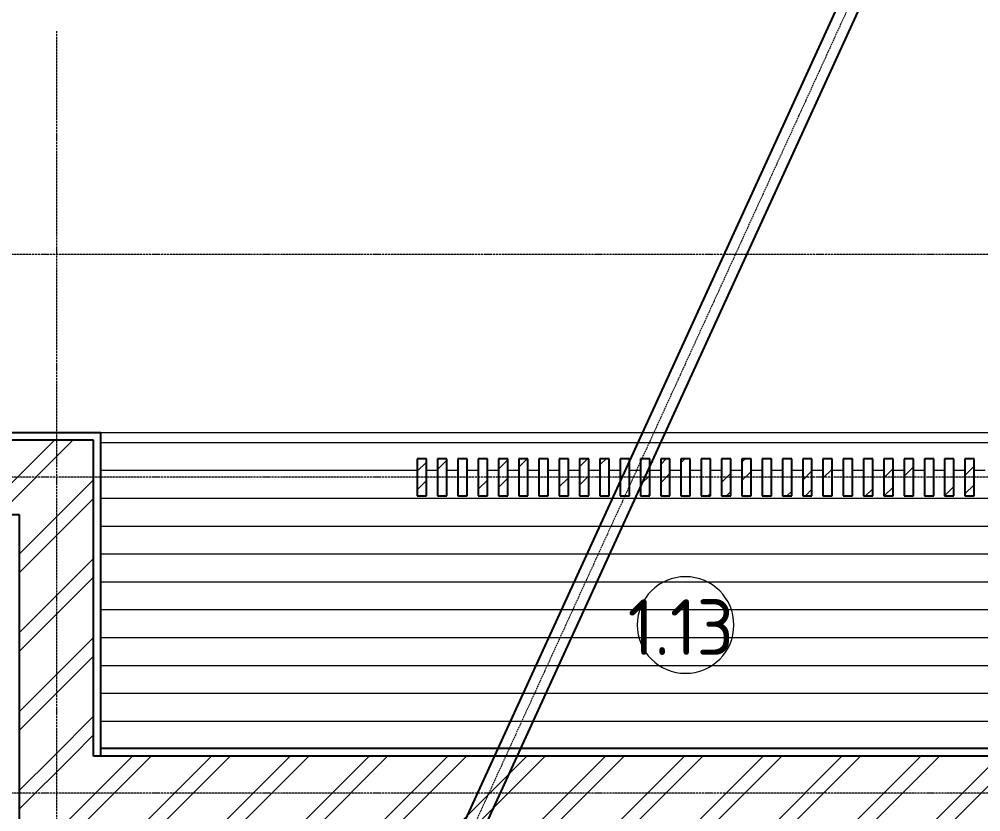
# Model space of a CAD drawing. Header units: millimetres. Extents: x -2820 to 26103, y -2046 to 37035.
# Drawn here: x 14568 to 19744, y 18373 to 22638 of the extents above; entities that cross this region are included whole.
import ezdxf

# ---------------------------------------------------------------- set-up
doc = ezdxf.new("R2010")
doc.units = ezdxf.units.MM
doc.linetypes.add('Осевая 12-2-2', pattern=[16, 12, -2, 0, -2])
doc.linetypes.add('Штрихпунктир 8-2-2', pattern=[12, 8, -2, 0, -2])
for name, color, linetype, lineweight in [('A-AREA-IDEN', 7, 'Continuous', 9), ('A-DETL-CNTR', 7, 'Штрихпунктир 8-2-2', 9), ('A-FLOR', 7, 'Continuous', 9), ('A-WALL', 7, 'Continuous', 9), ('A-WALL-PATT', 7, 'Continuous', 25), ('S-GRID', 7, 'Continuous', 9)]:
    doc.layers.add(name, color=color, linetype=linetype, lineweight=lineweight)
doc.layers.add('A-DETL', color=7, linetype='Continuous', lineweight=9, true_color=0x00a600)
doc.layers.add('A-FLOR-PATT', color=7, linetype='Continuous', lineweight=15, true_color=0x383838)
doc.styles.add('GOST Common', font='GOST_Common.ttf', dxfattribs={"height": 300})
pattern_1 = [(45, (0, 0), (-212.132, 212.132), []), (45, (0, 100), (-212.132, 212.132), [])]

# ---------------------------------------------------------------- blocks, each defined once
blk = doc.blocks.new('INT Марка помещения - Номер помещения _ Площадь _ Имя-1615504-Этаж 1 - КН')
at = {"layer": 'A-AREA-IDEN'}
for start, end in [(360, 180), (180, 360)]:
    blk.add_arc((0, 0), 2.6, start, end, dxfattribs=at)

msp = doc.modelspace()

# ---------------------------------------------------------------- hatches: boundary and pattern name
at = {"layer": 'A-FLOR-PATT', "lineweight": 9, "true_color": 0x808080}
h = msp.add_hatch(dxfattribs=at)
h.set_pattern_fill('FP_10', color=8, style=0, pattern_type=2)
h.set_pattern_definition([(0, (37041.64, 13610.38), (0, 150), [])])
h.paths.add_polyline_path([(15203.749, 18712.643), (21928.194, 18712.643), (21928.194, 19932.643), (21128.194, 19932.903), (21128.194, 20072.643), (21078.194, 20072.643), (21078.194, 20272.643), (21128.194, 20273.293), (21128.194, 20412.643), (15008.194, 20412.643), (15008.194, 18712.643)])
h.paths.add_polyline_path([(17693.5, 20072.643), (17693.5, 20272.643), (17743.5, 20272.643), (17743.5, 20072.643)])
h.paths.add_polyline_path([(17911.867, 20072.643), (17911.867, 20272.643), (17961.867, 20272.643), (17961.867, 20072.643)])
h.paths.add_polyline_path([(17256.765, 20072.643), (17256.765, 20272.643), (17306.765, 20272.643), (17306.765, 20072.643)])
h.paths.add_polyline_path([(17611.182, 20072.643), (17584.316, 20072.643), (17584.316, 20272.643), (17634.316, 20272.643), (17634.316, 20072.643)])
h.paths.add_polyline_path([(17147.581, 20072.643), (17147.581, 20272.643), (17197.581, 20272.643), (17197.581, 20072.643)])
h.paths.add_polyline_path([(18239.418, 20072.643), (18239.418, 20272.643), (18289.418, 20272.643), (18289.418, 20072.643)])
h.paths.add_polyline_path([(18398.602, 20072.643), (18348.602, 20072.643), (18348.602, 20272.643), (18398.602, 20272.643), (18398.602, 20107.526)])
h.paths.add_polyline_path([(18180.235, 20072.643), (18130.235, 20072.643), (18130.235, 20272.643), (18180.235, 20272.643), (18180.235, 20118.161)])
h.paths.add_polyline_path([(18616.969, 20072.643), (18566.969, 20072.643), (18566.969, 20272.643), (18616.969, 20272.643), (18616.969, 20096.891)])
h.paths.add_polyline_path([(18726.153, 20072.643), (18676.153, 20072.643), (18676.153, 20272.643), (18726.153, 20272.643), (18726.153, 20091.574)])
h.paths.add_polyline_path([(18785.337, 20072.643), (18785.337, 20272.643), (18835.337, 20272.643), (18835.337, 20072.643)])
h.paths.add_polyline_path([(18944.52, 20072.643), (18894.52, 20072.643), (18894.52, 20272.643), (18944.52, 20272.643), (18944.52, 20080.939)])
h.paths.add_polyline_path([(18507.786, 20072.643), (18457.786, 20072.643), (18457.786, 20272.643), (18507.786, 20272.643), (18507.786, 20102.209)])
h.paths.add_polyline_path([(19112.888, 20072.643), (19112.888, 20272.643), (19162.888, 20272.643), (19162.888, 20072.643), (19114.86, 20072.643)])
h.paths.add_polyline_path([(19053.704, 20072.643), (19003.704, 20072.643), (19003.704, 20272.643), (19053.704, 20272.643), (19053.704, 20075.622)])
h.paths.add_polyline_path([(19272.071, 20072.643), (19222.071, 20072.643), (19222.071, 20272.643), (19272.071, 20272.643), (19272.071, 20181.266)])
h.paths.add_polyline_path([(17802.684, 20072.643), (17802.684, 20272.643), (17852.684, 20272.643), (17852.684, 20072.643)])
h.paths.add_polyline_path([(19440.439, 20072.643), (19440.439, 20272.643), (19490.439, 20272.643), (19490.439, 20072.643)])
h.paths.add_polyline_path([(19381.255, 20072.643), (19331.255, 20072.643), (19331.255, 20272.643), (19381.255, 20272.643), (19381.255, 20181.266)])
h.paths.add_polyline_path([(17415.949, 20072.643), (17365.949, 20072.643), (17365.949, 20272.643), (17415.949, 20272.643), (17415.949, 20155.383)])
h.paths.add_polyline_path([(17525.132, 20072.643), (17475.132, 20072.643), (17475.132, 20272.643), (17525.132, 20272.643), (17525.132, 20150.065)])
h.paths.add_polyline_path([(19792.722, 20072.643), (19767.99, 20072.643), (19767.99, 20272.643), (19817.99, 20272.643), (19817.99, 20072.643)])
h.paths.add_polyline_path([(19986.357, 20072.643), (19986.357, 20272.643), (20036.357, 20272.643), (20036.357, 20072.643)])
h.paths.add_polyline_path([(20145.541, 20072.643), (20095.541, 20072.643), (20095.541, 20272.643), (20145.541, 20272.643), (20145.541, 20181.266)])
h.paths.add_polyline_path([(19927.173, 20072.643), (19877.173, 20072.643), (19877.173, 20272.643), (19927.173, 20272.643), (19927.173, 20181.266)])
h.paths.add_polyline_path([(20313.908, 20072.643), (20313.908, 20272.643), (20363.908, 20272.643), (20363.908, 20072.643)])
h.paths.add_polyline_path([(20473.092, 20072.643), (20423.092, 20072.643), (20423.092, 20272.643), (20473.092, 20272.643), (20473.092, 20181.266)])
h.paths.add_polyline_path([(20254.724, 20072.643), (20204.724, 20072.643), (20204.724, 20272.643), (20254.724, 20272.643), (20254.724, 20181.266)])
h.paths.add_polyline_path([(20641.459, 20072.643), (20641.459, 20272.643), (20691.459, 20272.643), (20691.459, 20072.643)])
h.paths.add_polyline_path([(20800.643, 20072.643), (20750.643, 20072.643), (20750.643, 20272.643), (20800.643, 20272.643), (20800.643, 20181.266)])
h.paths.add_polyline_path([(20582.275, 20072.643), (20532.275, 20072.643), (20532.275, 20272.643), (20582.275, 20272.643), (20582.275, 20181.266)])
h.paths.add_polyline_path([(20969.01, 20072.643), (20969.01, 20272.643), (21019.01, 20272.643), (21019.01, 20072.643)])
h.paths.add_polyline_path([(20909.826, 20072.643), (20859.826, 20072.643), (20859.826, 20272.643), (20909.826, 20272.643), (20909.826, 20181.266)])
h.paths.add_polyline_path([(17088.398, 20072.643), (17038.398, 20072.643), (17038.398, 20272.643), (17088.398, 20272.643), (17088.398, 20171.335)])
h.paths.add_polyline_path([(18071.051, 20072.643), (18021.051, 20072.643), (18021.051, 20272.643), (18071.051, 20272.643), (18071.051, 20123.478)])
h.paths.add_polyline_path([(16870.03, 20072.643), (16820.03, 20072.643), (16820.03, 20272.643), (16870.03, 20272.643), (16870.03, 20181.266)])
h.paths.add_polyline_path([(16929.214, 20072.643), (16929.214, 20272.643), (16979.214, 20272.643), (16979.214, 20072.643)])
h.paths.add_polyline_path([(19708.806, 20072.643), (19658.806, 20072.643), (19658.806, 20272.643), (19708.806, 20272.643), (19708.806, 20181.266)])
h.paths.add_polyline_path([(19599.622, 20072.643), (19549.622, 20072.643), (19549.622, 20272.643), (19599.622, 20272.643), (19599.622, 20181.266)])
h.paths.add_polyline_path([(16710.847, 20072.643), (16710.847, 20272.643), (16760.847, 20272.643), (16760.847, 20072.643)])
at = {"layer": 'A-WALL-PATT', "lineweight": 9}
h = msp.add_hatch(dxfattribs=at)
h.set_pattern_fill('FP_1', color=256, style=0, pattern_type=2)
h.set_pattern_definition(pattern_1)
h.paths.add_polyline_path([(14428.194, 19972.643), (14968.194, 19972.643), (14968.194, 20372.643), (14428.194, 20372.643), (14428.194, 20181.266)])
h.paths.add_polyline_path([(11868.194, 19972.643), (12008.194, 19972.643), (12008.194, 20372.643), (11868.194, 20372.643), (11868.194, 20181.266)])
h = msp.add_hatch(dxfattribs=at)
h.set_pattern_fill('FP_1', color=256, style=0, pattern_type=2)
h.set_pattern_definition(pattern_1)
h.paths.add_polyline_path([(16760.847, 20072.643), (16760.847, 20272.643), (16710.847, 20272.643), (16710.847, 20072.643)])
h = msp.add_hatch(dxfattribs=at)
h.set_pattern_fill('FP_1', color=256, style=0, pattern_type=2)
h.set_pattern_definition(pattern_1)
h.paths.add_polyline_path([(16870.03, 20072.643), (16870.03, 20272.643), (16820.03, 20272.643), (16820.03, 20072.643)])
h = msp.add_hatch(dxfattribs=at)
h.set_pattern_fill('FP_1', color=256, style=0, pattern_type=2)
h.set_pattern_definition(pattern_1)
h.paths.add_polyline_path([(17088.398, 20072.643), (17088.398, 20272.643), (17038.398, 20272.643), (17038.398, 20072.643)])
h = msp.add_hatch(dxfattribs=at)
h.set_pattern_fill('FP_1', color=256, style=0, pattern_type=2)
h.set_pattern_definition(pattern_1)
h.paths.add_polyline_path([(17197.581, 20072.643), (17197.581, 20272.643), (17147.581, 20272.643), (17147.581, 20072.643)])
h = msp.add_hatch(dxfattribs=at)
h.set_pattern_fill('FP_1', color=256, style=0, pattern_type=2)
h.set_pattern_definition(pattern_1)
h.paths.add_polyline_path([(17306.765, 20072.643), (17306.765, 20272.643), (17256.765, 20272.643), (17256.765, 20072.643)])
h = msp.add_hatch(dxfattribs=at)
h.set_pattern_fill('FP_1', color=256, style=0, pattern_type=2)
h.set_pattern_definition(pattern_1)
h.paths.add_polyline_path([(17525.132, 20072.643), (17525.132, 20272.643), (17475.132, 20272.643), (17475.132, 20072.643)])
h = msp.add_hatch(dxfattribs=at)
h.set_pattern_fill('FP_1', color=256, style=0, pattern_type=2)
h.set_pattern_definition(pattern_1)
h.paths.add_polyline_path([(17584.316, 20072.643), (17634.316, 20072.643), (17634.316, 20272.643), (17584.316, 20272.643), (17584.316, 20181.266)])
h = msp.add_hatch(dxfattribs=at)
h.set_pattern_fill('FP_1', color=256, style=0, pattern_type=2)
h.set_pattern_definition(pattern_1)
h.paths.add_polyline_path([(17743.5, 20072.643), (17743.5, 20272.643), (17693.5, 20272.643), (17693.5, 20072.643)])
h = msp.add_hatch(dxfattribs=at)
h.set_pattern_fill('FP_1', color=256, style=0, pattern_type=2)
h.set_pattern_definition(pattern_1)
h.paths.add_polyline_path([(17852.684, 20072.643), (17852.684, 20272.643), (17802.684, 20272.643), (17802.684, 20072.643)])
h = msp.add_hatch(dxfattribs=at)
h.set_pattern_fill('FP_1', color=256, style=0, pattern_type=2)
h.set_pattern_definition(pattern_1)
h.paths.add_polyline_path([(17961.867, 20072.643), (17961.867, 20272.643), (17911.867, 20272.643), (17911.867, 20072.643)])
h = msp.add_hatch(dxfattribs=at)
h.set_pattern_fill('FP_1', color=256, style=0, pattern_type=2)
h.set_pattern_definition(pattern_1)
h.paths.add_polyline_path([(18071.051, 20072.643), (18071.051, 20272.643), (18021.051, 20272.643), (18021.051, 20072.643)])
h = msp.add_hatch(dxfattribs=at)
h.set_pattern_fill('FP_1', color=256, style=0, pattern_type=2)
h.set_pattern_definition(pattern_1)
h.paths.add_polyline_path([(18180.235, 20072.643), (18180.235, 20272.643), (18130.235, 20272.643), (18130.235, 20072.643)])
h = msp.add_hatch(dxfattribs=at)
h.set_pattern_fill('FP_1', color=256, style=0, pattern_type=2)
h.set_pattern_definition(pattern_1)
h.paths.add_polyline_path([(18289.418, 20072.643), (18289.418, 20272.643), (18239.418, 20272.643), (18239.418, 20072.643)])
h = msp.add_hatch(dxfattribs=at)
h.set_pattern_fill('FP_1', color=256, style=0, pattern_type=2)
h.set_pattern_definition(pattern_1)
h.paths.add_polyline_path([(18398.602, 20072.643), (18398.602, 20272.643), (18348.602, 20272.643), (18348.602, 20072.643)])
h = msp.add_hatch(dxfattribs=at)
h.set_pattern_fill('FP_1', color=256, style=0, pattern_type=2)
h.set_pattern_definition(pattern_1)
h.paths.add_polyline_path([(18507.786, 20072.643), (18507.786, 20272.643), (18457.786, 20272.643), (18457.786, 20072.643)])
h = msp.add_hatch(dxfattribs=at)
h.set_pattern_fill('FP_1', color=256, style=0, pattern_type=2)
h.set_pattern_definition(pattern_1)
h.paths.add_polyline_path([(18616.969, 20072.643), (18616.969, 20272.643), (18566.969, 20272.643), (18566.969, 20072.643)])
h = msp.add_hatch(dxfattribs=at)
h.set_pattern_fill('FP_1', color=256, style=0, pattern_type=2)
h.set_pattern_definition(pattern_1)
h.paths.add_polyline_path([(18726.153, 20072.643), (18726.153, 20272.643), (18676.153, 20272.643), (18676.153, 20072.643)])
h = msp.add_hatch(dxfattribs=at)
h.set_pattern_fill('FP_1', color=256, style=0, pattern_type=2)
h.set_pattern_definition(pattern_1)
h.paths.add_polyline_path([(18835.337, 20072.643), (18835.337, 20272.643), (18785.337, 20272.643), (18785.337, 20072.643)])
h = msp.add_hatch(dxfattribs=at)
h.set_pattern_fill('FP_1', color=256, style=0, pattern_type=2)
h.set_pattern_definition(pattern_1)
h.paths.add_polyline_path([(18944.52, 20072.643), (18944.52, 20272.643), (18894.52, 20272.643), (18894.52, 20072.643)])
h = msp.add_hatch(dxfattribs=at)
h.set_pattern_fill('FP_1', color=256, style=0, pattern_type=2)
h.set_pattern_definition(pattern_1)
h.paths.add_polyline_path([(19162.888, 20072.643), (19162.888, 20272.643), (19112.888, 20272.643), (19112.888, 20072.643)])
h = msp.add_hatch(dxfattribs=at)
h.set_pattern_fill('FP_1', color=256, style=0, pattern_type=2)
h.set_pattern_definition(pattern_1)
h.paths.add_polyline_path([(19272.071, 20072.643), (19272.071, 20272.643), (19222.071, 20272.643), (19222.071, 20072.643)])
h = msp.add_hatch(dxfattribs=at)
h.set_pattern_fill('FP_1', color=256, style=0, pattern_type=2)
h.set_pattern_definition(pattern_1)
h.paths.add_polyline_path([(19381.255, 20072.643), (19381.255, 20272.643), (19331.255, 20272.643), (19331.255, 20072.643)])
h = msp.add_hatch(dxfattribs=at)
h.set_pattern_fill('FP_1', color=256, style=0, pattern_type=2)
h.set_pattern_definition(pattern_1)
h.paths.add_polyline_path([(19599.622, 20072.643), (19599.622, 20272.643), (19549.622, 20272.643), (19549.622, 20072.643)])
h = msp.add_hatch(dxfattribs=at)
h.set_pattern_fill('FP_1', color=256, style=0, pattern_type=2)
h.set_pattern_definition(pattern_1)
h.paths.add_polyline_path([(19708.806, 20072.643), (19708.806, 20272.643), (19658.806, 20272.643), (19658.806, 20072.643)])
h = msp.add_hatch(dxfattribs=at)
h.set_pattern_fill('FP_1', color=256, style=0, pattern_type=2)
h.set_pattern_definition(pattern_1)
h.paths.add_polyline_path([(14568.194, 18672.643), (14968.194, 18672.643), (14968.194, 19972.643), (14568.194, 19972.643)])
h = msp.add_hatch(dxfattribs=at)
h.set_pattern_fill('FP_1', color=256, style=0, pattern_type=2)
h.set_pattern_definition(pattern_1)
h.paths.add_polyline_path([(21968.194, 18272.643), (21968.194, 18672.643), (14568.194, 18672.643), (14568.194, 18272.643), (19792.722, 18272.643)])

# ---------------------------------------------------------------- linework, layer by layer
at = {"layer": 'A-DETL', "color": 36, "lineweight": 25, "true_color": 0x804000}
for p, q in [((14665.657, 13295.533), (22300.116, 29975.854)), ((22400.137, 29930.075), (14765.679, 13249.754))]:
    msp.add_line(p, q, dxfattribs=at)
at = {"layer": 'A-DETL-CNTR'}
msp.add_line((22350.127, 29952.964), (14715.668, 13272.643), dxfattribs=at)
at = {"layer": 'A-FLOR'}
msp.add_line((21128.194, 20412.643), (15008.194, 20412.643), dxfattribs=at)
at = {"layer": 'A-WALL', "lineweight": 25}
for p, q in [((15008.194, 20412.643), (14388.194, 20412.643)), ((15008.194, 18672.643), (15008.194, 20412.643)), ((14968.194, 20372.643), (14428.194, 20372.643)), ((14968.194, 18672.643), (14968.194, 20372.643)), ((16710.847, 20272.643), (16710.847, 20072.643)), ((16760.847, 20272.643), (16710.847, 20272.643)), ((16760.847, 20072.643), (16760.847, 20272.643)), ((16820.03, 20272.643), (16820.03, 20072.643)), ((16870.03, 20272.643), (16820.03, 20272.643)), ((16870.03, 20072.643), (16870.03, 20272.643)), ((16929.214, 20272.643), (16929.214, 20072.643)), ((16979.214, 20272.643), (16929.214, 20272.643)), ((16979.214, 20072.643), (16979.214, 20272.643)), ((17038.398, 20272.643), (17038.398, 20072.643)), ((17088.398, 20272.643), (17038.398, 20272.643)), ((17088.398, 20072.643), (17088.398, 20272.643)), ((17147.581, 20272.643), (17147.581, 20072.643)), ((17197.581, 20272.643), (17147.581, 20272.643)), ((17197.581, 20072.643), (17197.581, 20272.643)), ((17256.765, 20272.643), (17256.765, 20072.643)), ((17306.765, 20272.643), (17256.765, 20272.643)), ((17306.765, 20072.643), (17306.765, 20272.643)), ((17365.949, 20272.643), (17365.949, 20072.643)), ((17415.949, 20272.643), (17365.949, 20272.643)), ((17415.949, 20072.643), (17415.949, 20272.643)), ((17475.132, 20272.643), (17475.132, 20072.643)), ((17525.132, 20272.643), (17475.132, 20272.643)), ((17525.132, 20072.643), (17525.132, 20272.643)), ((17584.316, 20272.643), (17584.316, 20072.643)), ((17634.316, 20272.643), (17584.316, 20272.643)), ((17634.316, 20072.643), (17634.316, 20272.643)), ((17693.5, 20272.643), (17693.5, 20072.643)), ((17743.5, 20272.643), (17693.5, 20272.643)), ((17743.5, 20072.643), (17743.5, 20272.643)), ((17802.684, 20272.643), (17802.684, 20072.643)), ((17852.684, 20272.643), (17802.684, 20272.643)), ((17852.684, 20072.643), (17852.684, 20272.643)), ((17911.867, 20272.643), (17911.867, 20072.643)), ((17961.867, 20272.643), (17911.867, 20272.643)), ((17961.867, 20072.643), (17961.867, 20272.643)), ((18021.051, 20272.643), (18021.051, 20072.643)), ((18071.051, 20272.643), (18021.051, 20272.643)), ((18071.051, 20072.643), (18071.051, 20272.643)), ((18130.235, 20272.643), (18130.235, 20072.643)), ((18180.235, 20272.643), (18130.235, 20272.643)), ((18180.235, 20072.643), (18180.235, 20272.643)), ((18239.418, 20272.643), (18239.418, 20072.643)), ((18289.418, 20272.643), (18239.418, 20272.643)), ((18289.418, 20072.643), (18289.418, 20272.643)), ((18348.602, 20272.643), (18348.602, 20072.643)), ((18398.602, 20272.643), (18348.602, 20272.643)), ((18398.602, 20072.643), (18398.602, 20272.643)), ((18457.786, 20272.643), (18457.786, 20072.643)), ((18507.786, 20272.643), (18457.786, 20272.643)), ((18507.786, 20072.643), (18507.786, 20272.643)), ((18566.969, 20272.643), (18566.969, 20072.643)), ((18616.969, 20272.643), (18566.969, 20272.643)), ((18616.969, 20072.643), (18616.969, 20272.643)), ((18676.153, 20272.643), (18676.153, 20072.643)), ((18726.153, 20272.643), (18676.153, 20272.643)), ((18726.153, 20072.643), (18726.153, 20272.643)), ((18785.337, 20272.643), (18785.337, 20072.643)), ((18835.337, 20272.643), (18785.337, 20272.643)), ((18835.337, 20072.643), (18835.337, 20272.643)), ((18894.52, 20272.643), (18894.52, 20072.643)), ((18944.52, 20272.643), (18894.52, 20272.643)), ((18944.52, 20072.643), (18944.52, 20272.643)), ((19003.704, 20272.643), (19003.704, 20072.643)), ((19053.704, 20272.643), (19003.704, 20272.643)), ((19053.704, 20072.643), (19053.704, 20272.643)), ((19112.888, 20272.643), (19112.888, 20072.643)), ((19162.888, 20272.643), (19112.888, 20272.643)), ((19162.888, 20072.643), (19162.888, 20272.643)), ((19222.071, 20272.643), (19222.071, 20072.643)), ((19272.071, 20272.643), (19222.071, 20272.643)), ((19272.071, 20072.643), (19272.071, 20272.643)), ((19331.255, 20272.643), (19331.255, 20072.643)), ((19381.255, 20272.643), (19331.255, 20272.643)), ((19381.255, 20072.643), (19381.255, 20272.643)), ((19440.439, 20272.643), (19440.439, 20072.643)), ((19490.439, 20272.643), (19440.439, 20272.643)), ((19490.439, 20072.643), (19490.439, 20272.643)), ((19549.622, 20272.643), (19549.622, 20072.643)), ((19599.622, 20272.643), (19549.622, 20272.643)), ((19599.622, 20072.643), (19599.622, 20272.643)), ((19658.806, 20272.643), (19658.806, 20072.643)), ((19708.806, 20272.643), (19658.806, 20272.643)), ((19708.806, 20072.643), (19708.806, 20272.643)), ((16710.847, 20072.643), (16760.847, 20072.643)), ((16820.03, 20072.643), (16870.03, 20072.643)), ((16929.214, 20072.643), (16979.214, 20072.643)), ((17038.398, 20072.643), (17088.398, 20072.643)), ((17147.581, 20072.643), (17197.581, 20072.643)), ((17256.765, 20072.643), (17306.765, 20072.643)), ((17365.949, 20072.643), (17415.949, 20072.643)), ((17475.132, 20072.643), (17525.132, 20072.643)), ((17584.316, 20072.643), (17634.316, 20072.643)), ((17693.5, 20072.643), (17743.5, 20072.643)), ((17802.684, 20072.643), (17852.684, 20072.643)), ((17911.867, 20072.643), (17961.867, 20072.643)), ((18021.051, 20072.643), (18071.051, 20072.643)), ((18130.235, 20072.643), (18180.235, 20072.643)), ((18239.418, 20072.643), (18289.418, 20072.643)), ((18348.602, 20072.643), (18398.602, 20072.643)), ((18457.786, 20072.643), (18507.786, 20072.643)), ((18566.969, 20072.643), (18616.969, 20072.643)), ((18676.153, 20072.643), (18726.153, 20072.643)), ((18785.337, 20072.643), (18835.337, 20072.643)), ((18894.52, 20072.643), (18944.52, 20072.643)), ((19003.704, 20072.643), (19053.704, 20072.643)), ((19112.888, 20072.643), (19162.888, 20072.643)), ((19222.071, 20072.643), (19272.071, 20072.643)), ((19331.255, 20072.643), (19381.255, 20072.643)), ((19440.439, 20072.643), (19490.439, 20072.643)), ((19549.622, 20072.643), (19599.622, 20072.643)), ((19658.806, 20072.643), (19708.806, 20072.643)), ((14428.194, 19972.643), (14568.194, 19972.643)), ((14568.194, 19972.643), (14568.194, 15447.643)), ((21968.194, 18712.643), (15008.194, 18712.643)), ((21968.194, 18672.643), (14968.194, 18672.643))]:
    msp.add_line(p, q, dxfattribs=at)
at = {"layer": 'S-GRID', "color": 251, "linetype": 'Осевая 12-2-2', "true_color": 0x646464}
for p, q in [((14768.194, 22574.777), (14768.194, -1346.156)), ((23375.597, 21372.643), (-1176.107, 21372.643)), ((23375.597, 20172.643), (-1176.107, 20172.643)), ((23375.597, 18472.643), (-1176.107, 18472.643))]:
    msp.add_line(p, q, dxfattribs=at)

# ---------------------------------------------------------------- block references
at = {"layer": 'A-AREA-IDEN', "xscale": 99.99999999999993, "yscale": 99.99999999999993, "zscale": 99.99999999999993}
msp.add_blockref('INT Марка помещения - Номер помещения _ Площадь _ Имя-1615504-Этаж 1 - КН', (18154.843, 19377.749), dxfattribs=at)

# ---------------------------------------------------------------- texts
at = {"layer": 'A-AREA-IDEN', "insert": (17843.412, 19516.48), "char_height": 300, "width": 761.60312, "attachment_point": 1, "style": 'GOST Common'}
msp.add_mtext('1.13', dxfattribs=at)

doc.saveas('drawing.dxf')
